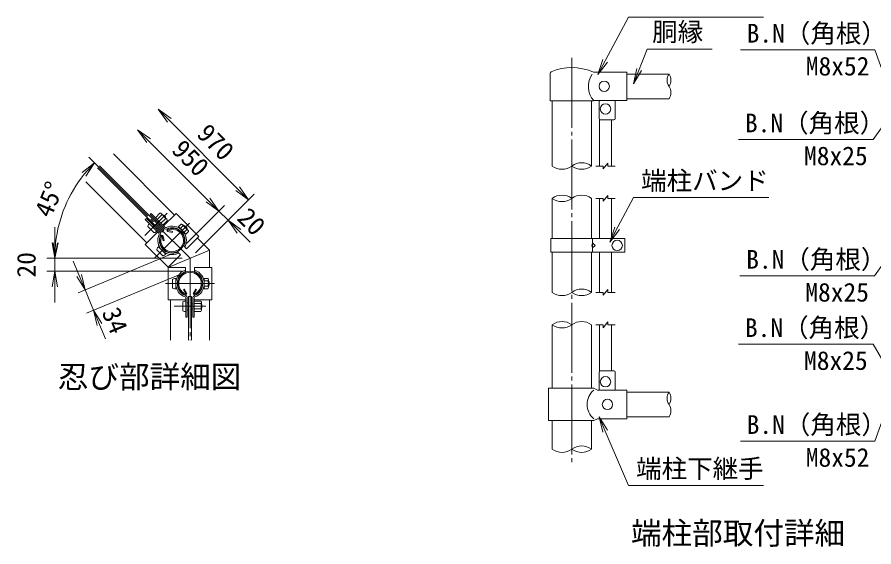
# Model space of a CAD drawing. Units: millimetres, scale not verified. Extents: x -12600 to 12600, y -8910 to 8910.
# Drawn here: x -443 to 6168, y 625 to 4712 of the extents above; entities that cross this region are included whole.
import ezdxf
from ezdxf.enums import TextEntityAlignment as Align

# ---------------------------------------------------------------- set-up
doc = ezdxf.new("R2010")
doc.units = ezdxf.units.MM
doc.header["$LTSCALE"] = 30
doc.linetypes.add('LONG_CHAIN', pattern=[21, 18, -1, 1, -1])
for name, color, linetype, lineweight in [('0-1_D-TTL-TXT', 7, 'Continuous', 9), ('0-3_D-STR1', 1, 'Continuous', 9), ('0-6_D-BMK', 2, 'LONG_CHAIN', 9), ('0-7_D-STR3', 3, 'Continuous', 9), ('0-9_D-STR-DIM', 7, 'Continuous', 9), ('0-A_0', 7, 'Continuous', 9), ('0-B_D-STR-TXT', 7, 'Continuous', 9)]:
    doc.layers.add(name, color=color, linetype=linetype, lineweight=lineweight)
doc.styles.add('ＭＳ ゴシック', font='')
doc.styles.get('ＭＳ ゴシック').set_extended_font_data('MS Gothic')

# ---------------------------------------------------------------- blocks, each defined once
blk = doc.blocks.new('_Open')
at = {"layer": '0-A_0'}
blk.add_line((-30, 5), (0, 0), dxfattribs=at)
blk.add_lwpolyline([(-30, -5), (0, 0), (-30, 0)], dxfattribs=at)

msp = doc.modelspace()

# ---------------------------------------------------------------- linework, layer by layer
at = {"layer": '0-3_D-STR1'}
for p, q in [((4262.27, 4273.56), (4587.35, 4273.56)), ((3686.02, 4067.56), (3686.02, 3563.56)), ((3988.52, 4067.56), (3988.52, 3563.56)), ((4262.27, 4083.06), (4587.35, 4083.06)), ((300.09, 3656.29), (771.63, 3184.75)), ((557.73, 2970.85), (86.19, 3442.39)), ((3686.02, 3313.56), (3686.02, 3003.53)), ((3988.52, 3313.56), (3988.52, 3003.53)), ((720.38, 3059.46), (754.28, 3050.38)), ((722.46, 3067.21), (756.35, 3058.13)), ((756.35, 3058.13), (754.28, 3050.38)), ((675.27, 3020.02), (684.35, 2986.13)), ((683.02, 3022.1), (692.1, 2988.2)), ((684.35, 2986.13), (692.1, 2988.2)), ((1042.38, 2914), (739.88, 2788.7)), ((3686.02, 2898.53), (3686.02, 2588.56)), ((3988.52, 2898.53), (3988.52, 2588.56)), ((739.88, 2788.7), (734.51, 2794.07)), ((739.88, 2781.1), (739.88, 2788.7)), ((840.22, 2609.84), (847.16, 2613.85)), ((857.76, 2579.44), (840.22, 2609.84)), ((864.71, 2583.46), (847.16, 2613.85)), ((917.55, 2583.46), (935.1, 2613.85)), ((924.5, 2579.44), (942.04, 2609.84)), ((942.04, 2609.84), (935.1, 2613.85)), ((739.88, 2219.02), (739.88, 2531.1)), ((1042.38, 2531.1), (1042.38, 2219.02)), ((3686.02, 2338.56), (3686.02, 1848.81)), ((3988.52, 2338.56), (3988.52, 1848.81)), ((4262.27, 1818.81), (4587.35, 1818.81)), ((3686.02, 1598.81), (3686.02, 1378.81)), ((3988.52, 1598.81), (3988.52, 1378.81)), ((4262.27, 1628.31), (4587.35, 1628.31))]:
    msp.add_line(p, q, dxfattribs=at)
msp.add_lwpolyline([(948.41, 3007.97), (1042.38, 2914), (1042.38, 2781.1)], dxfattribs=at)
for centre, radius, start, end in [((753.07, 2989.41), 95.25, 159.32478, 110.67522), ((753.07, 2989.41), 87.23, 159.32478, 110.67522), ((722.98, 3069.15), 10.03, 110.67522, 255), ((722.98, 3069.15), 2, 110.67522, 255), ((673.33, 3019.5), 10.03, 15, 159.32478), ((673.33, 3019.5), 2, 15, 159.32478), ((891.13, 2656.1), 95.25, 294.32478, 245.67522), ((891.13, 2656.1), 87.23, 294.32478, 245.67522), ((856.03, 2578.44), 10.03, 245.67522, 30), ((856.03, 2578.44), 2, 245.67522, 30), ((926.23, 2578.44), 10.03, 150, 294.32478), ((926.23, 2578.44), 2, 150, 294.32478)]:
    msp.add_arc(centre, radius, start, end, dxfattribs=at)
at = {"layer": '0-6_D-BMK'}
for p, q in [((3837.27, 4398.56), (3837.27, 1253.56)), ((184.99, 3557.49), (891.13, 2851.35)), ((542.92, 3026.75), (715.73, 3199.56)), ((618.83, 2855.18), (887.3, 3123.65)), ((891.13, 2851.35), (891.13, 2219.02)), ((701.29, 2656.1), (1080.97, 2656.1)), ((768.93, 2481.1), (1013.32, 2481.1))]:
    msp.add_line(p, q, dxfattribs=at)
at = {"layer": '0-7_D-STR3'}
for p, q in [((3669.77, 4067.56), (3669.77, 4277.95)), ((4012.15, 4287.06), (4262.27, 4287.06)), ((4262.27, 4070.06), (4262.27, 4287.06)), ((3669.77, 4067.56), (4004.77, 4067.56)), ((4004.77, 4067.56), (4012.27, 4070.06)), ((4012.27, 4070.06), (4262.27, 4070.06)), ((4047.27, 3930.06), (4047.27, 4070.06)), ((4172.27, 3930.06), (4172.27, 4070.06)), ((4049.77, 3923.45), (4049.77, 3563.56)), ((4057.27, 3920.06), (4162.27, 3920.06)), ((4144.77, 3920.06), (4144.77, 3563.56)), ((674.4, 3052.17), (177.08, 3549.49)), ((690.31, 3068.08), (192.99, 3565.4)), ((4049.77, 3313.56), (4049.77, 3003.53)), ((4144.77, 3313.56), (4144.77, 3003.53)), ((584.07, 3188.11), (592.2, 3196.24)), ((584.07, 3188.11), (688.62, 3083.56)), ((592.2, 3196.24), (696.75, 3091.69)), ((659.02, 3200.13), (623.67, 3164.77)), ((673.34, 3185.81), (637.99, 3150.46)), ((669.15, 3197.07), (712.8, 3153.42)), ((677.05, 3189.17), (705.34, 3160.89)), ((679.45, 3186.78), (680.59, 3187.92)), ((687.66, 3100.78), (783.65, 3196.77)), ((783.65, 3196.77), (960.43, 3020)), ((546.24, 3150.28), (554.37, 3158.41)), ((546.24, 3150.28), (650.79, 3045.73)), ((554.37, 3158.41), (658.92, 3053.86)), ((601.68, 3123.12), (595.67, 3117.11)), ((601.68, 3123.12), (639.29, 3085.51)), ((606.34, 3118.46), (607.23, 3119.34)), ((623.14, 3135.25), (630.03, 3142.15)), ((638.16, 3150.28), (638.87, 3150.99)), ((651.42, 3106.97), (658.31, 3113.86)), ((666.45, 3122), (667.15, 3122.7)), ((701.98, 3157.17), (666.62, 3121.82)), ((716.3, 3142.85), (680.94, 3107.5)), ((702.94, 3163.28), (704.09, 3164.42)), ((821.66, 3115.28), (802.21, 3095.83)), ((831.79, 3112.22), (875.44, 3068.57)), ((545.71, 2958.83), (641.7, 3054.82)), ((566.39, 3096.19), (612.35, 3050.22)), ((639.29, 3085.51), (633.28, 3079.5)), ((634.63, 3090.18), (635.51, 3091.06)), ((674.4, 3052.17), (690.31, 3068.08)), ((802.21, 3095.83), (859.49, 3038.56)), ((816.71, 3081.34), (815.41, 3080.04)), ((835.98, 3100.96), (816.53, 3081.51)), ((839.69, 3104.32), (841.46, 3106.09)), ((839.69, 3104.32), (841.46, 3106.08)), ((841.46, 3106.08), (869.74, 3077.8)), ((842.08, 3101.92), (844.99, 3104.84)), ((844.99, 3053.05), (843.69, 3051.76)), ((864.61, 3072.32), (845.17, 3052.88)), ((878.93, 3058), (859.49, 3038.56)), ((865.58, 3078.43), (868.49, 3081.34)), ((867.97, 3076.03), (869.74, 3077.8)), ((867.97, 3076.03), (869.74, 3077.8)), ((865.14, 2924.71), (960.43, 3020)), ((4247.24, 3003.53), (3674.52, 3003.53)), ((3674.52, 2898.53), (3674.52, 3003.53)), ((3997.15, 3003.53), (3997.15, 2898.53)), ((4247.27, 2898.54), (4247.27, 3003.53)), ((545.71, 2958.83), (722.48, 2782.05)), ((635.33, 2917.64), (681.3, 2871.68)), ((647, 2939.92), (703.57, 2883.35)), ((662.44, 2927.07), (661.14, 2925.77)), ((842.25, 2947.6), (865.14, 2924.71)), ((842.25, 2947.6), (852.67, 2942.72)), ((690.72, 2898.79), (689.43, 2897.49)), ((722.48, 2782.05), (817.77, 2877.34)), ((794.88, 2900.23), (817.77, 2877.34)), ((794.88, 2900.23), (799.76, 2889.81)), ((4247.24, 2898.53), (3674.52, 2898.53)), ((4049.77, 2898.53), (4049.77, 2588.56)), ((4144.77, 2898.53), (4144.77, 2588.56)), ((722.88, 2781.1), (857.63, 2781.1)), ((722.88, 2531.1), (722.88, 2781.1)), ((857.63, 2748.73), (857.63, 2781.1)), ((924.63, 2748.73), (924.63, 2781.1)), ((924.63, 2781.1), (1059.38, 2781.1)), ((1059.38, 2531.1), (1059.38, 2781.1)), ((857.63, 2748.73), (853.72, 2759.54)), ((924.63, 2748.73), (928.54, 2759.54)), ((757.13, 2623.6), (757.13, 2688.6)), ((781.13, 2616.1), (781.13, 2696.1)), ((782.96, 2676.1), (781.13, 2676.1)), ((1001.13, 2676.1), (999.3, 2676.1)), ((1028.63, 2696.6), (1001.13, 2696.6)), ((1001.13, 2615.6), (1001.13, 2696.6)), ((1028.63, 2676.35), (1001.13, 2676.35)), ((1033.63, 2624.93), (1033.63, 2686.66)), ((1033.63, 2676.1), (1036.13, 2676.1)), ((1033.63, 2676.1), (1036.13, 2676.1)), ((1033.63, 2672.72), (1037.75, 2672.72)), ((1036.13, 2636.1), (1036.13, 2676.1)), ((782.96, 2636.1), (781.13, 2636.1)), ((1001.13, 2636.1), (999.3, 2636.1)), ((1028.63, 2635.85), (1001.13, 2635.85)), ((1028.63, 2615.6), (1001.13, 2615.6)), ((1033.63, 2639.49), (1037.75, 2639.49)), ((1033.63, 2636.1), (1036.13, 2636.1)), ((1033.63, 2636.1), (1036.13, 2636.1)), ((722.88, 2531.1), (858.63, 2531.1)), ((834.63, 2448.6), (834.63, 2513.6)), ((858.63, 2396.1), (858.63, 2543.95)), ((870.13, 2396.1), (870.13, 2543.95)), ((879.88, 2556.1), (879.88, 2219.02)), ((879.88, 2556.1), (902.38, 2556.1)), ((902.38, 2556.1), (902.38, 2219.02)), ((912.13, 2396.1), (912.13, 2543.95)), ((923.63, 2396.1), (923.63, 2543.95)), ((923.63, 2531.1), (1059.38, 2531.1)), ((973.63, 2521.6), (923.63, 2521.6)), ((878.63, 2507.69), (870.13, 2507.69)), ((878.63, 2454.51), (870.13, 2454.51)), ((878.63, 2454.51), (878.63, 2507.69)), ((878.63, 2501.1), (879.88, 2501.1)), ((878.63, 2461.1), (879.88, 2461.1)), ((902.38, 2501.1), (912.13, 2501.1)), ((902.38, 2461.1), (912.13, 2461.1)), ((973.63, 2501.35), (923.63, 2501.35)), ((923.63, 2501.1), (924.63, 2501.1)), ((923.63, 2461.1), (924.63, 2461.1)), ((973.63, 2460.85), (923.63, 2460.85)), ((978.63, 2449.93), (978.63, 2511.66)), ((978.63, 2461.1), (978.63, 2501.1)), ((978.63, 2497.72), (980.25, 2497.72)), ((978.63, 2464.49), (980.25, 2464.49)), ((858.63, 2396.1), (870.13, 2396.1)), ((912.13, 2396.1), (923.63, 2396.1)), ((973.63, 2440.6), (923.63, 2440.6)), ((4049.77, 2338.56), (4049.77, 1980.43)), ((4144.77, 2338.56), (4144.77, 1983.81)), ((4057.27, 1983.81), (4162.27, 1983.81)), ((4047.27, 1973.81), (4047.27, 1833.81)), ((4172.27, 1973.81), (4172.27, 1833.81)), ((3656.77, 1848.81), (4006.27, 1848.81)), ((3656.77, 1848.81), (3656.77, 1598.81)), ((4036.27, 1833.81), (4006.27, 1848.81)), ((4036.27, 1833.81), (4262.27, 1833.81)), ((4262.27, 1613.81), (4262.27, 1833.81)), ((3656.77, 1598.81), (4006.27, 1598.81)), ((4036.27, 1613.81), (4006.27, 1598.81)), ((4036.27, 1613.81), (4262.27, 1613.81))]:
    msp.add_line(p, q, dxfattribs=at)
msp.add_lwpolyline([(3991.52, 2951.03), (3997.15, 2971.03), (4017.15, 2951.03), (3997.15, 2931.03)], close=True, dxfattribs=at)
for centre in [(4087.27, 4178.56), (4097.27, 4003.56), (4187.27, 2951.03), (4097.27, 1898.81), (4112.27, 1723.81)]:
    msp.add_circle(centre, 40, dxfattribs=at)
for centre, radius, start, end in [((3837.06, 3908.4), 414.66, 67.08235, 112.54718), ((3684.77, 4277.95), 15, 116.57497, 180), ((4132.78, 4178.56), 167.81, 145.68676, 221.15827), ((4012.15, 4317.06), 30, 242.98608, 270), ((4057.27, 3930.06), 10, 180, 270), ((4162.27, 3930.06), 10, 270, 0), ((660.75, 3187.53), 12.71, 352.21089, 97.78911), ((660.43, 3144.26), 43.51, 17.26063, 72.73937), ((664.68, 3148.51), 42.5, 16.92751, 73.07249), ((703.66, 3144.54), 12.75, 352.42505, 97.57495), ((823.38, 3102.68), 12.71, 352.21089, 97.78911), ((643.72, 3038.66), 10, 342.27961, 45), ((643.72, 3038.66), 21.5, 339.96438, 45), ((703.82, 3098.76), 21.5, 225, 290.03562), ((703.82, 3098.76), 10, 225, 287.72039), ((753.07, 2989.41), 110, 334.88306, 114.8367), ((753.07, 2989.41), 98.5, 334.88306, 115.16282), ((823.07, 3059.41), 43.51, 17.26063, 72.73937), ((829.08, 3065.43), 42.5, 16.92751, 73.07249), ((866.29, 3059.68), 12.75, 352.42505, 97.57495), ((753.07, 2989.41), 110, 155.1633, 295.11694), ((753.07, 2989.41), 98.5, 154.83718, 295.11694), ((891.13, 2656.1), 110, 109.88306, 249.8367), ((891.13, 2656.1), 98.5, 109.88306, 250.16282), ((891.13, 2656.1), 98.5, 289.83718, 70.11694), ((891.13, 2656.1), 110, 290.1633, 70.11694), ((1020.88, 2686.48), 12.75, 307.42505, 52.57495), ((990.12, 2656.1), 43.51, 332.26063, 27.73937), ((998.63, 2656.1), 42.5, 331.92751, 28.07249), ((1020.94, 2625.73), 12.71, 307.21089, 52.78911), ((848.63, 2543.95), 10, 0, 62.72039), ((848.63, 2543.95), 21.5, 0, 65.03562), ((933.63, 2543.95), 21.5, 114.96438, 180), ((933.63, 2543.95), 10, 117.27961, 180), ((965.88, 2511.48), 12.75, 307.42505, 52.57495), ((935.12, 2481.1), 43.51, 332.26063, 27.73937), ((965.94, 2450.73), 12.71, 307.21089, 52.78911), ((941.13, 2481.1), 42.5, 331.92751, 28.07249), ((4057.27, 1973.81), 10, 90, 180), ((4162.27, 1973.81), 10, 0, 90), ((4099.2, 1723.81), 144, 130.19176, 229.80824)]:
    msp.add_arc(centre, radius, start, end, dxfattribs=at)
for centre, major_axis, start_param, end_param in [((583.36, 3113.16), (16.97, 16.97), 1.5707963, 3.1415927), ((629.32, 3067.19), (16.97, 16.97), 3.1415927, 4.712389), ((652.3, 2934.61), (16.97, 16.97), 1.5707963, 3.1415927), ((698.27, 2888.65), (16.97, 16.97), 3.1415927, 4.712389), ((781.13, 2688.6), (24, 0), 1.5707963, 3.1415927), ((781.13, 2623.6), (24, 0), 3.1415927, 4.712389), ((858.63, 2513.6), (24, 0), 1.5707963, 3.1415927), ((858.63, 2448.6), (24, 0), 3.1415927, 4.712389)]:
    msp.add_ellipse(centre, major_axis=major_axis, ratio=0.3125, start_param=start_param, end_param=end_param, dxfattribs=at)
at = {"layer": '0-9_D-STR-DIM'}
for p, q in [((730.33, 3916.84), (1258.62, 3388.55)), ((571.68, 3758.18), (1029.26, 3300.61)), ((197.55, 3544.93), (110.71, 3631.77)), ((4078.52, 3541.06), (4116.02, 3586.06)), ((4116.02, 3563.56), (4116.02, 3586.06)), ((4022.27, 3563.56), (4078.52, 3563.56)), ((4078.52, 3541.06), (4078.52, 3563.56)), ((4116.02, 3563.56), (4172.27, 3563.56)), ((1029.26, 3300.61), (944.41, 3385.46)), ((933.56, 2893.78), (1385.9, 3346.12)), ((4022.27, 3313.56), (4078.52, 3313.56)), ((4078.52, 3291.06), (4116.02, 3336.06)), ((4078.52, 3291.06), (4078.52, 3313.56)), ((4116.02, 3313.56), (4116.02, 3336.06)), ((4116.02, 3313.56), (4172.27, 3313.56)), ((862.85, 2964.49), (1156.54, 3258.18)), ((862.85, 2964.49), (1156.54, 3258.18)), ((933.56, 2893.78), (1227.25, 3187.47)), ((1114.11, 3215.75), (1184.82, 3145.04)), ((-152.54, 2971.35), (-152.54, 3091.35)), ((1269.67, 3060.19), (1354.53, 2975.34)), ((422.12, 2851.35), (-212.54, 2851.35)), ((831.13, 2851.35), (-212.54, 2851.35)), ((-152.54, 2751.35), (-152.54, 2851.35)), ((734.08, 2878.45), (26.97, 2585.56)), ((36.48, 2719.38), (-9.44, 2830.25)), ((831.13, 2751.35), (-212.54, 2751.35)), ((799.25, 2721.14), (92.13, 2428.24)), ((-152.54, 2631.35), (-152.54, 2511.35)), ((82.4, 2608.52), (147.56, 2451.2)), ((4022.27, 2588.56), (4078.52, 2588.56)), ((4078.52, 2566.06), (4116.02, 2611.06)), ((4078.52, 2566.06), (4078.52, 2588.56)), ((4116.02, 2588.56), (4116.02, 2611.06)), ((4116.02, 2588.56), (4172.27, 2588.56)), ((193.49, 2340.34), (239.41, 2229.47)), ((4022.27, 2338.56), (4078.52, 2338.56)), ((4078.52, 2316.06), (4116.02, 2361.06)), ((4078.52, 2316.06), (4078.52, 2338.56)), ((4116.02, 2338.56), (4116.02, 2361.06)), ((4116.02, 2338.56), (4172.27, 2338.56))]:
    msp.add_line(p, q, dxfattribs=at)
for centre, radius, start, end in [((4655.45, 4225.94), 83.1, 145.03504, 214.96496), ((4519.24, 4225.94), 83.1, 325.03504, 34.96496), ((4519.25, 4130.69), 83.1, 325.03422, 34.96578), ((3912.89, 3461.68), 126.88, 53.41445, 126.58555), ((3761.64, 3665.44), 126.88, 233.41445, 306.58555), ((3912.89, 3665.44), 126.88, 233.41445, 306.58555), ((891.13, 2851.35), 1043.67, 141.59141, 173.40859), ((3761.64, 3211.68), 126.88, 53.41445, 126.58555), ((3761.64, 3415.44), 126.88, 233.41445, 306.58555), ((3912.89, 3211.68), 126.88, 53.41445, 126.58555), ((3761.64, 2690.44), 126.88, 233.41445, 306.58555), ((3912.89, 2486.68), 126.88, 53.41445, 126.58555), ((3912.89, 2690.44), 126.88, 233.41445, 306.58555), ((3761.64, 2236.68), 126.88, 53.41445, 126.58555), ((3761.64, 2440.44), 126.88, 233.41445, 306.58555), ((3912.89, 2236.68), 126.88, 53.41445, 126.58555), ((4655.45, 1771.19), 83.1, 145.03504, 214.96496), ((4519.24, 1771.19), 83.1, 325.03504, 34.96496), ((4519.25, 1675.94), 83.1, 325.03422, 34.96578), ((3912.89, 1276.93), 126.88, 53.41445, 126.58555), ((3761.64, 1480.69), 126.88, 233.41445, 306.58555), ((3912.89, 1480.69), 126.88, 233.41445, 306.58555)]:
    msp.add_arc(centre, radius, start, end, dxfattribs=at)
at = {"layer": '0-B_D-STR-TXT'}
for points in [[(5317.31, 4712.47), (4275.53, 4712.47), (4038.18, 4270.94)], [(4920.1, 4464.95), (4419.04, 4464.95), (4313.44, 4198.76)], [(5137.78, 4460.86), (6175.98, 4460.86), (6263.43, 4219.21)], [(5124.45, 3768.55), (6162.65, 3768.55), (6329.6, 4001.93)], [(5356.71, 3319.43), (4312.23, 3319.43), (4131.7, 2978.89)], [(5134.2, 2716.02), (6172.4, 2716.02), (6339.35, 2949.4)], [(5124.45, 2188.86), (6162.65, 2188.86), (6329.76, 1900.54)], [(5137.78, 1441.2), (6175.98, 1441.2), (6263.43, 1682.85)], [(5315.3, 1097.59), (4273.52, 1097.59), (4048.05, 1626.47)]]:
    msp.add_lwpolyline(points, dxfattribs=at)

# ---------------------------------------------------------------- block references
at = {"layer": '0-9_D-STR-DIM', "xscale": 4, "yscale": 4}
for p, rotation in [((645.48, 4001.69), 135), ((486.83, 3843.04), 135), ((153.14, 3589.34), 48.29571), ((1343.47, 3303.69), 315), ((1114.11, 3215.75), 315), ((1114.11, 3215.75), 315), ((1184.82, 3145.04), 135), ((-152.54, 2851.35), 270), ((-152.54, 2851.35), 266.70429), ((-152.54, 2751.35), 90), ((82.4, 2608.52), 292.5), ((147.56, 2451.2), 112.5)]:
    msp.add_blockref('_Open', p, dxfattribs=dict(at, rotation=rotation))
at = {"layer": '0-B_D-STR-TXT', "xscale": 4, "yscale": 4}
for p, rotation in [((4037.23, 4269.18), 241.73951), ((4312.71, 4196.9), 248.36243), ((4130.77, 2977.12), 242.07069), ((4047.27, 1628.31), 113.08931)]:
    msp.add_blockref('_Open', p, dxfattribs=dict(at, rotation=rotation))

# ---------------------------------------------------------------- texts
at = {"layer": '0-1_D-TTL-TXT', "style": 'ＭＳ ゴシック'}
for s, p in [('忍び部詳細図', (-129.1, 1798.33)), ('端柱部取付詳細', (4293.59, 591.94))]:
    msp.add_text(s, height=173.1, dxfattribs=at).set_placement(p, align=Align.BOTTOM_LEFT)
at = {"layer": '0-9_D-STR-DIM', "style": 'ＭＳ ゴシック'}
for s, rotation, p in [('970', 315, (904.58, 3771.22)), ('950', 315, (710.57, 3647.92)), ('45°', 67.5, (-141.51, 3138.48)), ('20', 315, (1216.31, 3122.75)), ('20', 90, (-256.79, 2703.1)), ('34', 292.5, (167.93, 2418.46))]:
    msp.add_text(s, height=144.3, rotation=rotation, dxfattribs=at).set_placement(p, align=Align.BOTTOM_LEFT)
at = {"layer": '0-B_D-STR-TXT', "style": 'ＭＳ ゴシック'}
for s, p in [('胴縁', (4457.35, 4483.82)), ('B.N（角根）', (5186.49, 4472.66)), ('M8x52', (5642.76, 4218.92)), ('B.N（角根）', (5173.16, 3780.35)), ('M8x25', (5629.42, 3526.62)), ('端柱バンド', (4372.02, 3334.99)), ('B.N（角根）', (5182.91, 2727.82)), ('M8x25', (5639.17, 2474.09)), ('B.N（角根）', (5173.16, 2200.66)), ('M8x25', (5629.42, 1946.93)), ('B.N（角根）', (5186.49, 1453)), ('M8x52', (5642.76, 1199.27)), ('端柱下継手', (4333.31, 1113.14))]:
    msp.add_text(s, height=144.3, dxfattribs=at).set_placement(p, align=Align.BOTTOM_LEFT)

doc.saveas('drawing.dxf')
